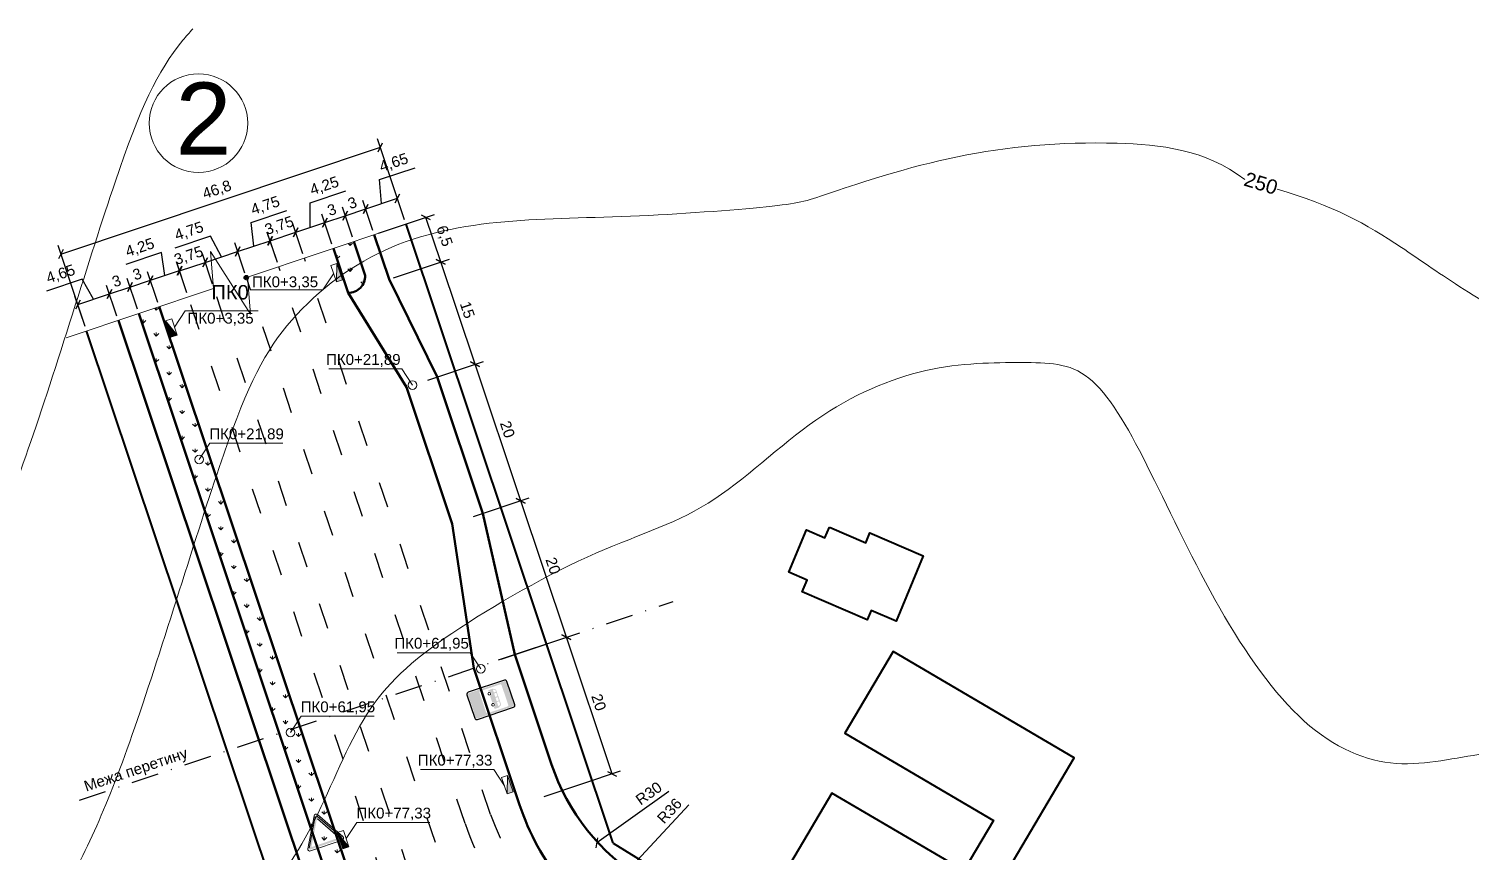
# Model space of a CAD drawing. Header units: millimetres. Extents: x -2123 to 34701, y -1286 to 835.
# Drawn here: x -73.4 to 127, y 415 to 529.4 of the extents above; entities that cross this region are included whole.
import ezdxf

# ---------------------------------------------------------------- set-up
doc = ezdxf.new("R2010")
doc.units = ezdxf.units.MM
doc.linetypes.add('ACAD_ISO03W100', pattern=[30, 12, -18])
doc.linetypes.add('DASHDOT', pattern=[25.4, 12.7, -6.35, 0, -6.35])
doc.layers.get('0').update_dxf_attribs({"lineweight": 15})
for name, color, linetype, lineweight in [('1 Відмітки', 7, 'Continuous', 25), ('2 Позначення', 80, 'Continuous', 20), ('вертикалка', 6, 'Continuous', 15), ('Горизонталі', 7, 'Continuous', 18), ('Дор. Розм.', 7, 'Continuous', 50), ('Забудова', 40, 'Continuous', 40), ('поздовжній профіль', 250, 'Continuous', 15), ('Текст', 7, 'Continuous', 15), ('Червоні лінії', 10, 'Continuous', 40)]:
    doc.layers.add(name, color=color, linetype=linetype, lineweight=lineweight)
for name, color, linetype in [('Дорожні знаки', 7, 'Continuous'), ('Осі', 164, 'Continuous'), ('Розмітка', 7, 'ACAD_ISO03W100')]:
    doc.layers.add(name, color=color, linetype=linetype)
doc.layers.add('Озелення', color=7, linetype='Continuous', lineweight=15, true_color=0x2bad00)
doc.styles.get("Standard").update_dxf_attribs({"font": 'arial.ttf'})
doc.dimstyles.new('ISO-25', dxfattribs={"dimtxt": 1.5, "dimasz": 1, "dimexe": 1.25, "dimexo": 0.625, "dimtad": 3, "dimtxsty": 'Standard', "dimblk": 'OBLIQUE', "dimcen": 2.5, "dimadec": 0, "dimazin": 0, "dimtfac": 1, "dimtmove": 1, "dimatfit": 3, "dimfxl": 1, "dimarcsym": 0})

# ---------------------------------------------------------------- blocks, each defined once
blk = doc.blocks.new('_Oblique')
at = {"color": 0, "linetype": 'ByBlock', "lineweight": -2}
blk.add_line((-0.5, -0.5), (0.5, 0.5), dxfattribs=at)
blk = doc.blocks.new('*D225')
at = {"layer": 'Defpoints', "color": 0, "transparency": 16777216}
for p in [(29.96, 433.7), (5.51, 416.31)]:
    blk.add_point(p, dxfattribs=at)
at = {"layer": 'Текст', "color": 0, "lineweight": -2, "transparency": 16777216}
blk.add_line((15.53, 423.44), (5.51, 416.31), dxfattribs=at)
at = {"layer": 'Текст', "color": 0, "lineweight": -2, "transparency": 16777216, "rotation": 215.4190245867513}
blk.add_blockref('_Oblique', (5.51, 416.31), dxfattribs=at)
at = {"layer": 'Текст', "color": 0, "transparency": 16777216, "insert": (12.75, 423.17), "char_height": 1.5, "attachment_point": 5, "rotation": 35.419}
blk.add_mtext('R30', dxfattribs=at)
blk = doc.blocks.new('*D226')
at = {"layer": 'Defpoints', "color": 0, "lineweight": 20, "transparency": 16777216}
for p in [(28.93, 433.02), (4.44, 406.64)]:
    blk.add_point(p, dxfattribs=at)
at = {"layer": 'Текст', "color": 0, "lineweight": -2, "transparency": 16777216}
blk.add_line((18.29, 421.56), (4.44, 406.64), dxfattribs=at)
at = {"layer": 'Текст', "color": 0, "lineweight": -2, "transparency": 16777216, "rotation": 227.1345425023328}
blk.add_blockref('_Oblique', (4.44, 406.64), dxfattribs=at)
at = {"layer": 'Текст', "color": 0, "transparency": 16777216, "insert": (15.63, 420.74), "char_height": 1.5, "attachment_point": 5, "rotation": 47.1345}
blk.add_mtext('R36', dxfattribs=at)
blk = doc.blocks.new('*D248')
at = {"layer": 'Defpoints', "color": 0, "transparency": 16777216}
for p in [(-5.04, 463.84), (-12.21, 461.44), (-5.87, 442.47)]:
    blk.add_point(p, dxfattribs=at)
at = {"layer": 'Текст', "color": 0, "lineweight": -2, "transparency": 16777216}
for p, q in [((-11.62, 461.64), (-3.86, 464.24)), ((1.3, 444.87), (-5.04, 463.84)), ((-5.27, 442.67), (2.49, 445.27))]:
    blk.add_line(p, q, dxfattribs=at)
for p, rotation in [((-5.04, 463.84), 108.4968565080076), ((1.3, 444.87), 288.4968565080076)]:
    blk.add_blockref('_Oblique', p, dxfattribs=dict(at, rotation=rotation))
at = {"layer": 'Текст', "color": 0, "transparency": 16777216, "insert": (-0.55, 454.8), "char_height": 1.5, "attachment_point": 5, "rotation": 288.4969}
blk.add_mtext('20', dxfattribs=at)
blk = doc.blocks.new('*D249')
at = {"layer": 'Defpoints', "color": 0, "transparency": 16777216}
for p in [(-11.39, 482.81), (-18.56, 480.41), (-12.21, 461.44)]:
    blk.add_point(p, dxfattribs=at)
at = {"layer": 'Текст', "color": 0, "lineweight": -2, "transparency": 16777216}
for p, q in [((-17.96, 480.61), (-10.2, 483.2)), ((-5.04, 463.84), (-11.39, 482.81)), ((-11.62, 461.64), (-3.86, 464.24))]:
    blk.add_line(p, q, dxfattribs=at)
for p, rotation in [((-11.39, 482.81), 108.4968565080077), ((-5.04, 463.84), 288.4968565080077)]:
    blk.add_blockref('_Oblique', p, dxfattribs=dict(at, rotation=rotation))
at = {"layer": 'Текст', "color": 0, "transparency": 16777216, "insert": (-6.89, 473.76), "char_height": 1.5, "attachment_point": 5, "rotation": 288.4969}
blk.add_mtext('20', dxfattribs=at)
blk = doc.blocks.new('*D250')
at = {"layer": 'Defpoints', "color": 0, "transparency": 16777216}
for p in [(-16.15, 497.03), (-23.31, 494.63), (-18.56, 480.41)]:
    blk.add_point(p, dxfattribs=at)
at = {"layer": 'Текст', "color": 0, "lineweight": -2, "transparency": 16777216}
for p, q in [((-22.72, 494.83), (-14.96, 497.43)), ((-11.39, 482.81), (-16.15, 497.03)), ((-17.96, 480.61), (-10.2, 483.2))]:
    blk.add_line(p, q, dxfattribs=at)
for p, rotation in [((-16.15, 497.03), 108.4968565080077), ((-11.39, 482.81), 288.4968565080077)]:
    blk.add_blockref('_Oblique', p, dxfattribs=dict(at, rotation=rotation))
at = {"layer": 'Текст', "color": 0, "transparency": 16777216, "insert": (-12.45, 490.36), "char_height": 1.5, "attachment_point": 5, "rotation": 288.4969}
blk.add_mtext('15', dxfattribs=at)
blk = doc.blocks.new('*D251')
at = {"layer": 'Defpoints', "color": 0, "transparency": 16777216}
for p in [(1.3, 444.87), (-8.71, 441.52), (-2.37, 422.55)]:
    blk.add_point(p, dxfattribs=at)
at = {"layer": 'Текст', "color": 0, "lineweight": -2, "transparency": 16777216}
for p, q in [((-8.12, 441.72), (2.49, 445.27)), ((7.65, 425.9), (1.3, 444.87)), ((-1.77, 422.75), (8.83, 426.3))]:
    blk.add_line(p, q, dxfattribs=at)
for p, rotation in [((1.3, 444.87), 108.4968565080077), ((7.65, 425.9), 288.4968565080077)]:
    blk.add_blockref('_Oblique', p, dxfattribs=dict(at, rotation=rotation))
at = {"layer": 'Текст', "color": 0, "transparency": 16777216, "insert": (5.8, 435.83), "char_height": 1.5, "attachment_point": 5, "rotation": 288.4969}
blk.add_mtext('20', dxfattribs=at)
blk = doc.blocks.new('5-12')
h = blk.add_hatch(color=5)
h.paths.add_polyline_path([(0.5, 4.89, 0.414214), (0.25, 4.64), (0.25, -4.64, 0.414214), (0.5, -4.89), (6.5, -4.89, 0.414214), (6.75, -4.64), (6.75, 4.64, 0.414214), (6.5, 4.89)])
h.paths.add_polyline_path([(6.04, 3.61, -0.414214), (6.34, 3.31), (6.34, -1.78, -0.414214), (6.04, -2.08), (0.96, -2.08, -0.414214), (0.66, -1.78), (0.66, 3.31, -0.414214), (0.96, 3.61)], flags=16)
h = blk.add_hatch(color=7)
edge = h.paths.add_edge_path()
edge.add_arc((5.71, 1.18), 0.2, 0, 31.0891)
edge.add_line((5.88, 1.28), (5.51, 1.9))
edge.add_arc((5.34, 1.79), 0.2, 31.0891, 90)
edge.add_line((5.34, 1.99), (1.7, 1.99))
edge.add_arc((1.7, 1.69), 0.3, 90, 146.6948)
edge.add_line((1.45, 1.86), (1.14, 1.39))
edge.add_arc((1.39, 1.23), 0.3, 146.6948, 180)
edge.add_line((1.09, 1.23), (1.09, 0.31))
edge.add_arc((1.29, 0.31), 0.2, 180, 270)
edge.add_line((1.29, 0.11), (1.43, 0.11))
edge.add_arc((1.97, 0.11), 0.536, 0, 180, ccw=False)
edge.add_line((2.5, 0.11), (4.28, 0.11))
edge.add_arc((4.81, 0.11), 0.536, 0, 180, ccw=False)
edge.add_line((5.35, 0.11), (5.71, 0.11))
edge.add_arc((5.71, 0.31), 0.2, 270, 360)
edge.add_line((5.91, 0.31), (5.91, 1.18))
edge = h.paths.add_edge_path(flags=16)
edge.add_arc((5.26, 1.7), 0.1, 0, 90)
edge.add_line((5.26, 1.8), (4.57, 1.8))
edge.add_arc((4.57, 1.7), 0.1, 90, 180)
edge.add_line((4.47, 1.7), (4.47, 1.33))
edge.add_arc((4.57, 1.33), 0.1, 180, 270)
edge.add_line((4.57, 1.23), (5.44, 1.23))
edge.add_arc((5.44, 1.33), 0.1, 270, 360)
edge.add_line((5.54, 1.33), (5.36, 1.7))
edge = h.paths.add_edge_path(flags=16)
edge.add_arc((4.2, 1.33), 0.1, 270, 360)
edge.add_line((4.3, 1.33), (4.3, 1.7))
edge.add_arc((4.2, 1.7), 0.1, 0, 90)
edge.add_line((4.2, 1.8), (3.51, 1.8))
edge.add_arc((3.51, 1.7), 0.1, 90, 180)
edge.add_line((3.41, 1.7), (3.41, 1.33))
edge.add_arc((3.51, 1.33), 0.1, 180, 270)
edge.add_line((3.51, 1.23), (4.2, 1.23))
edge = h.paths.add_edge_path(flags=16)
edge.add_arc((3.09, 1.7), 0.1, 0, 90)
edge.add_line((3.09, 1.8), (2.4, 1.8))
edge.add_arc((2.4, 1.7), 0.1, 90, 180)
edge.add_line((2.3, 1.7), (2.3, 1.33))
edge.add_arc((2.4, 1.33), 0.1, 180, 270)
edge.add_line((2.4, 1.23), (3.09, 1.23))
edge.add_arc((3.09, 1.33), 0.1, 270, 360)
edge.add_line((3.19, 1.33), (3.19, 1.7))
edge = h.paths.add_edge_path(flags=16)
edge.add_arc((1.96, 1.33), 0.1, 270, 360)
edge.add_line((2.06, 1.33), (2.06, 1.7))
edge.add_arc((1.96, 1.7), 0.1, 0, 90)
edge.add_line((1.96, 1.8), (1.66, 1.8))
edge.add_arc((1.66, 1.7), 0.1, 90, 146.6948)
edge.add_line((1.58, 1.76), (1.33, 1.38))
edge.add_arc((1.42, 1.33), 0.1, 146.6948, 270)
edge.add_line((1.42, 1.23), (1.96, 1.23))
h = blk.add_hatch(color=7)
h.paths.add_polyline_path([(2.4, 0.11, 1), (1.54, 0.11, 1)])
h.paths.add_polyline_path([(1.74, 0.11, -1), (2.2, 0.11, -1)], flags=16)
h = blk.add_hatch(color=7)
h.paths.add_polyline_path([(5.24, 0.11, 1), (4.38, 0.11, 1)])
h.paths.add_polyline_path([(4.59, 0.11, -1), (5.04, 0.11, -1)], flags=16)
at = {"color": 5}
for p, q in [((0, 4.64), (0, -4.64)), ((6.5, 5.14), (0.5, 5.14)), ((7, -4.64), (7, 4.64)), ((0.5, -5.14), (6.5, -5.14))]:
    blk.add_line(p, q, dxfattribs=at)
for centre, start, end in [((0.5, 4.64), 90, 180), ((6.5, 4.64), 0, 90), ((0.5, -4.64), 180, 270), ((6.5, -4.64), 270, 0)]:
    blk.add_arc(centre, 0.5, start, end, dxfattribs=at)
blk = doc.blocks.new('*D274')
at = {"layer": 'Defpoints', "color": 0, "transparency": 16777216}
for p in [(-24.54, 512.96), (-20.97, 502.28), (-65.35, 487.43)]:
    blk.add_point(p, dxfattribs=at)
at = {"layer": 'Текст', "color": 0, "lineweight": -2, "transparency": 16777216}
for p, q in [((-68.92, 498.11), (-24.54, 512.96)), ((-21.17, 502.87), (-24.94, 514.14)), ((-65.55, 488.03), (-69.32, 499.3))]:
    blk.add_line(p, q, dxfattribs=at)
for p, rotation in [((-24.54, 512.96), 18.49685650800774), ((-68.92, 498.11), 198.4968565080077)]:
    blk.add_blockref('_Oblique', p, dxfattribs=dict(at, rotation=rotation))
at = {"layer": 'Текст', "color": 0, "transparency": 16777216, "insert": (-47.22, 506.98), "char_height": 1.5, "attachment_point": 5, "rotation": 18.4969}
blk.add_mtext('46,8', dxfattribs=at)
blk = doc.blocks.new('*D290')
at = {"layer": 'Defpoints', "color": 0, "transparency": 16777216}
for p in [(-62.17, 492.58), (-60.94, 488.91), (-65.35, 487.43)]:
    blk.add_point(p, dxfattribs=at)
at = {"layer": 'Текст', "color": 0, "lineweight": -2, "transparency": 16777216}
for p, q in [((-65.97, 494.64), (-70.92, 492.98)), ((-64.38, 491.84), (-65.97, 494.64)), ((-61.14, 489.5), (-62.57, 493.76)), ((-65.55, 488.03), (-66.98, 492.29)), ((-66.58, 491.1), (-62.17, 492.58))]:
    blk.add_line(p, q, dxfattribs=at)
for p, rotation in [((-62.17, 492.58), 18.49685650800606), ((-66.58, 491.1), 198.4968565080061)]:
    blk.add_blockref('_Oblique', p, dxfattribs=dict(at, rotation=rotation))
at = {"layer": 'Текст', "color": 0, "transparency": 16777216, "insert": (-68.93, 495.26), "char_height": 1.5, "attachment_point": 5, "rotation": 18.4969}
blk.add_mtext('4,65', dxfattribs=at)
blk = doc.blocks.new('*D291')
at = {"layer": 'Defpoints', "color": 0, "transparency": 16777216}
for p in [(-59.33, 493.53), (-60.94, 488.91), (-58.1, 489.86)]:
    blk.add_point(p, dxfattribs=at)
at = {"layer": 'Текст', "color": 0, "lineweight": -2, "transparency": 16777216}
for p, q in [((-61.14, 489.5), (-62.57, 493.76)), ((-62.17, 492.58), (-59.33, 493.53)), ((-58.3, 490.45), (-59.72, 494.72))]:
    blk.add_line(p, q, dxfattribs=at)
for p, rotation in [((-62.17, 492.58), 198.4968565080077), ((-59.33, 493.53), 18.49685650800767)]:
    blk.add_blockref('_Oblique', p, dxfattribs=dict(at, rotation=rotation))
at = {"layer": 'Текст', "color": 0, "transparency": 16777216, "insert": (-61.19, 494.37), "char_height": 1.5, "attachment_point": 5, "rotation": 18.4969}
blk.add_mtext('3', dxfattribs=at)
blk = doc.blocks.new('*D292')
at = {"layer": 'Defpoints', "color": 0, "transparency": 16777216}
for p in [(-56.48, 494.48), (-58.1, 489.86), (-55.25, 490.81)]:
    blk.add_point(p, dxfattribs=at)
at = {"layer": 'Текст', "color": 0, "lineweight": -2, "transparency": 16777216}
for p, q in [((-55.45, 491.4), (-56.88, 495.67)), ((-58.3, 490.45), (-59.72, 494.72)), ((-59.33, 493.53), (-56.48, 494.48))]:
    blk.add_line(p, q, dxfattribs=at)
for p, rotation in [((-56.48, 494.48), 18.49685650800763), ((-59.33, 493.53), 198.4968565080077)]:
    blk.add_blockref('_Oblique', p, dxfattribs=dict(at, rotation=rotation))
at = {"layer": 'Текст', "color": 0, "transparency": 16777216, "insert": (-58.34, 495.33), "char_height": 1.5, "attachment_point": 5, "rotation": 18.4969}
blk.add_mtext('3', dxfattribs=at)
blk = doc.blocks.new('*D293')
at = {"layer": 'Defpoints', "color": 0, "transparency": 16777216}
for p in [(-52.45, 495.83), (-51.22, 492.16), (-55.25, 490.81)]:
    blk.add_point(p, dxfattribs=at)
at = {"layer": 'Текст', "color": 0, "lineweight": -2, "transparency": 16777216}
for p, q in [((-54.97, 498.32), (-59.91, 496.66)), ((-54.47, 495.16), (-54.97, 498.32)), ((-51.42, 492.75), (-52.85, 497.02)), ((-55.45, 491.4), (-56.88, 495.67)), ((-56.48, 494.48), (-52.45, 495.83))]:
    blk.add_line(p, q, dxfattribs=at)
for p, rotation in [((-56.48, 494.48), 198.4968565080074), ((-52.45, 495.83), 18.49685650800735)]:
    blk.add_blockref('_Oblique', p, dxfattribs=dict(at, rotation=rotation))
at = {"layer": 'Текст', "color": 0, "transparency": 16777216, "insert": (-57.92, 498.94), "char_height": 1.5, "attachment_point": 5, "rotation": 18.4969}
blk.add_mtext('4,25', dxfattribs=at)
blk = doc.blocks.new('*D294')
at = {"layer": 'Defpoints', "color": 0, "transparency": 16777216}
for p in [(-48.87, 496.96), (-47.67, 493.35), (-51.22, 492.16)]:
    blk.add_point(p, dxfattribs=at)
at = {"layer": 'Текст', "color": 0, "lineweight": -2, "transparency": 16777216}
for p, q in [((-51.42, 492.75), (-52.83, 496.96)), ((-52.43, 495.77), (-48.87, 496.96)), ((-47.86, 493.94), (-49.27, 498.15))]:
    blk.add_line(p, q, dxfattribs=at)
for p, rotation in [((-48.87, 496.96), 18.49685650800815), ((-52.43, 495.77), 198.4968565080082)]:
    blk.add_blockref('_Oblique', p, dxfattribs=dict(at, rotation=rotation))
at = {"layer": 'Текст', "color": 0, "transparency": 16777216, "insert": (-51.14, 497.82), "char_height": 1.5, "attachment_point": 5, "rotation": 18.4969}
blk.add_mtext('3,75', dxfattribs=at)
blk = doc.blocks.new('*D295')
at = {"layer": 'Defpoints', "color": 0, "transparency": 16777216}
for p in [(-44.37, 498.47), (-47.67, 493.35), (-43.16, 494.86)]:
    blk.add_point(p, dxfattribs=at)
at = {"layer": 'Текст', "color": 0, "lineweight": -2, "transparency": 16777216}
for p, q in [((-48.14, 500.6), (-53.09, 498.95)), ((-46.62, 497.72), (-48.14, 500.6)), ((-43.36, 495.45), (-44.77, 499.66)), ((-47.86, 493.94), (-49.27, 498.15)), ((-48.87, 496.96), (-44.37, 498.47))]:
    blk.add_line(p, q, dxfattribs=at)
for p, rotation in [((-44.37, 498.47), 18.49685650800801), ((-48.87, 496.96), 198.496856508008)]:
    blk.add_blockref('_Oblique', p, dxfattribs=dict(at, rotation=rotation))
at = {"layer": 'Текст', "color": 0, "transparency": 16777216, "insert": (-51.09, 501.22), "char_height": 1.5, "attachment_point": 5, "rotation": 18.4969}
blk.add_mtext('4,75', dxfattribs=at)
blk = doc.blocks.new('*D296')
at = {"layer": 'Defpoints', "color": 0, "transparency": 16777216}
for p in [(-39.87, 499.98), (-38.66, 496.36), (-43.16, 494.86)]:
    blk.add_point(p, dxfattribs=at)
at = {"layer": 'Текст', "color": 0, "lineweight": -2, "transparency": 16777216}
for p, q in [((-42.49, 502.49), (-37.54, 504.15)), ((-42.12, 499.22), (-42.49, 502.49)), ((-38.85, 496.96), (-40.26, 501.16)), ((-43.36, 495.45), (-44.77, 499.66)), ((-44.37, 498.47), (-39.87, 499.98))]:
    blk.add_line(p, q, dxfattribs=at)
for p, rotation in [((-44.37, 498.47), 198.496856508008), ((-39.87, 499.98), 18.49685650800796)]:
    blk.add_blockref('_Oblique', p, dxfattribs=dict(at, rotation=rotation))
at = {"layer": 'Текст', "color": 0, "transparency": 16777216, "insert": (-40.5, 504.77), "char_height": 1.5, "attachment_point": 5, "rotation": 18.4969}
blk.add_mtext('4,75', dxfattribs=at)
blk = doc.blocks.new('*D297')
at = {"layer": 'Defpoints', "color": 0, "transparency": 16777216}
for p in [(-36.3, 501.14), (-35.1, 497.55), (-38.66, 496.36)]:
    blk.add_point(p, dxfattribs=at)
at = {"layer": 'Текст', "color": 0, "lineweight": -2, "transparency": 16777216}
for p, q in [((-38.85, 496.96), (-40.25, 501.13)), ((-39.86, 499.95), (-36.3, 501.14)), ((-35.3, 498.15), (-36.7, 502.32))]:
    blk.add_line(p, q, dxfattribs=at)
for p, rotation in [((-36.3, 501.14), 18.49685650800823), ((-39.86, 499.95), 198.4968565080082)]:
    blk.add_blockref('_Oblique', p, dxfattribs=dict(at, rotation=rotation))
at = {"layer": 'Текст', "color": 0, "transparency": 16777216, "insert": (-38.56, 501.99), "char_height": 1.5, "attachment_point": 5, "rotation": 18.4969}
blk.add_mtext('3,75', dxfattribs=at)
blk = doc.blocks.new('*D298')
at = {"layer": 'Defpoints', "color": 0, "transparency": 16777216}
for p in [(-32.27, 502.49), (-35.1, 497.55), (-31.07, 498.9)]:
    blk.add_point(p, dxfattribs=at)
at = {"layer": 'Текст', "color": 0, "lineweight": -2, "transparency": 16777216}
for p, q in [((-34.28, 505.24), (-29.33, 506.89)), ((-34.28, 501.81), (-34.28, 505.24)), ((-31.27, 499.49), (-32.67, 503.67)), ((-35.3, 498.15), (-36.7, 502.32)), ((-36.3, 501.14), (-32.27, 502.49))]:
    blk.add_line(p, q, dxfattribs=at)
for p, rotation in [((-32.27, 502.49), 18.49685650800823), ((-36.3, 501.14), 198.4968565080082)]:
    blk.add_blockref('_Oblique', p, dxfattribs=dict(at, rotation=rotation))
at = {"layer": 'Текст', "color": 0, "transparency": 16777216, "insert": (-32.29, 507.51), "char_height": 1.5, "attachment_point": 5, "rotation": 18.4969}
blk.add_mtext('4,25', dxfattribs=at)
blk = doc.blocks.new('*D299')
at = {"layer": 'Defpoints', "color": 0, "transparency": 16777216}
for p in [(-29.42, 503.44), (-28.22, 499.85), (-31.07, 498.9)]:
    blk.add_point(p, dxfattribs=at)
at = {"layer": 'Текст', "color": 0, "lineweight": -2, "transparency": 16777216}
for p, q in [((-31.27, 499.49), (-32.67, 503.67)), ((-32.27, 502.49), (-29.42, 503.44)), ((-28.42, 500.45), (-29.82, 504.62))]:
    blk.add_line(p, q, dxfattribs=at)
for p, rotation in [((-32.27, 502.49), 198.4968565080086), ((-29.42, 503.44), 18.49685650800858)]:
    blk.add_blockref('_Oblique', p, dxfattribs=dict(at, rotation=rotation))
at = {"layer": 'Текст', "color": 0, "transparency": 16777216, "insert": (-31.29, 504.28), "char_height": 1.5, "attachment_point": 5, "rotation": 18.4969}
blk.add_mtext('3', dxfattribs=at)
blk = doc.blocks.new('*D300')
at = {"layer": 'Defpoints', "color": 0, "transparency": 16777216}
for p in [(-26.58, 504.39), (-28.22, 499.85), (-25.38, 500.81)]:
    blk.add_point(p, dxfattribs=at)
at = {"layer": 'Текст', "color": 0, "lineweight": -2, "transparency": 16777216}
for p, q in [((-25.58, 501.4), (-26.98, 505.58)), ((-28.42, 500.45), (-29.82, 504.62)), ((-29.42, 503.44), (-26.58, 504.39))]:
    blk.add_line(p, q, dxfattribs=at)
for p, rotation in [((-26.58, 504.39), 18.49685650800653), ((-29.42, 503.44), 198.4968565080065)]:
    blk.add_blockref('_Oblique', p, dxfattribs=dict(at, rotation=rotation))
at = {"layer": 'Текст', "color": 0, "transparency": 16777216, "insert": (-28.44, 505.23), "char_height": 1.5, "attachment_point": 5, "rotation": 18.4969}
blk.add_mtext('3', dxfattribs=at)
blk = doc.blocks.new('*D301')
at = {"layer": 'Defpoints', "color": 0, "transparency": 16777216}
for p in [(-22.17, 505.87), (-20.97, 502.28), (-25.38, 500.81)]:
    blk.add_point(p, dxfattribs=at)
at = {"layer": 'Текст', "color": 0, "lineweight": -2, "transparency": 16777216}
for p, q in [((-24.64, 508.46), (-19.69, 510.12)), ((-24.37, 505.13), (-24.64, 508.46)), ((-21.17, 502.87), (-22.57, 507.05)), ((-25.58, 501.4), (-26.98, 505.58)), ((-26.58, 504.39), (-22.17, 505.87))]:
    blk.add_line(p, q, dxfattribs=at)
for p, rotation in [((-26.58, 504.39), 198.4968565080073), ((-22.17, 505.87), 18.49685650800724)]:
    blk.add_blockref('_Oblique', p, dxfattribs=dict(at, rotation=rotation))
at = {"layer": 'Текст', "color": 0, "transparency": 16777216, "insert": (-22.65, 510.74), "char_height": 1.5, "attachment_point": 5, "rotation": 18.4969}
blk.add_mtext('4,65', dxfattribs=at)
blk = doc.blocks.new('6')
at = {"layer": '1 Відмітки', "transparency": 33554559}
h = blk.add_hatch(color=256, dxfattribs=at)
h.dxf.hatch_style = 1
edge = h.paths.add_edge_path()
edge.add_arc((-467.51, 342.13), 0.2, 0, 360)
at = {"layer": '1 Відмітки'}
blk.add_circle((-467.51, 342.13), 0.2, dxfattribs=at)
blk = doc.blocks.new('столб')
at = {"layer": 'поздовжній профіль', "color": 160}
for points in [[(-500, 0, 0, 0, 0), (-1000, 0, 350, 0, 0), (-1700, 0, 0, 0, 0)], [(500, 0, 0, 0, 0), (1000, 0, 350, 0, 0), (1700, 0, 0, 0, 0)]]:
    blk.add_lwpolyline(points, format="xyseb", dxfattribs=at)
blk.add_circle((0, 0), 500, dxfattribs=at)
blk = doc.blocks.new('*D489')
at = {"layer": 'Defpoints', "color": 0, "transparency": 16777216}
for p in [(-18.21, 503.2), (-25.38, 500.81), (-23.31, 494.63)]:
    blk.add_point(p, dxfattribs=at)
at = {"layer": 'Текст', "color": 0, "lineweight": -2, "transparency": 16777216}
for p, q in [((-24.79, 501), (-17.02, 503.6)), ((-16.15, 497.03), (-18.21, 503.2)), ((-22.72, 494.83), (-14.96, 497.43))]:
    blk.add_line(p, q, dxfattribs=at)
for p, rotation in [((-18.21, 503.2), 108.4968565080076), ((-16.15, 497.03), 288.4968565080076)]:
    blk.add_blockref('_Oblique', p, dxfattribs=dict(at, rotation=rotation))
at = {"layer": 'Текст', "color": 0, "transparency": 16777216, "insert": (-15.73, 500.6), "char_height": 1.5, "attachment_point": 5, "rotation": 288.4969}
blk.add_mtext('6,5', dxfattribs=at)
blk = doc.blocks.new('2-4')
h = blk.add_hatch(color=1)
edge = h.paths.add_edge_path(flags=16)
edge.add_line((-3.24, 6.63), (-0.09, 1.18))
edge.add_arc((0, 1.23), 0.1, 210, 330)
edge.add_line((0.09, 1.18), (3.24, 6.63))
edge.add_arc((3.15, 6.68), 0.1, 330, 450)
edge.add_line((3.15, 6.78), (-3.15, 6.78))
edge.add_arc((-3.15, 6.68), 0.1, 450, 570)
edge = h.paths.add_edge_path()
edge.add_arc((0, 0.64), 0.25, 210, 330)
edge.add_line((0.22, 0.51), (3.88, 6.85))
edge.add_arc((3.66, 6.98), 0.25, 330, 450)
edge.add_line((3.66, 7.23), (-3.66, 7.23))
edge.add_arc((-3.66, 6.98), 0.25, 450, 570)
edge.add_line((-3.88, 6.85), (-0.22, 0.51))
at = {"color": 1}
for p, q in [((-4.21, 6.84), (-0.4, 0.23)), ((-3.88, 6.85), (-0.22, 0.51)), ((3.81, 7.53), (-3.81, 7.53)), ((-3.24, 6.63), (-0.09, 1.18)), ((0.22, 0.51), (3.88, 6.85)), ((0.4, 0.23), (4.21, 6.84))]:
    blk.add_line(p, q, dxfattribs=at)
for centre, start, end in [((-3.81, 7.07), 90, 210), ((3.81, 7.07), 330, 90), ((0, 0.46), 210, 330)]:
    blk.add_arc(centre, 0.461, start, end, dxfattribs=at)

msp = doc.modelspace()

# ---------------------------------------------------------------- hatches: boundary and pattern name
at = {"layer": 'вертикалка'}
h = msp.add_hatch(color=0, dxfattribs=at)
h.dxf.hatch_style = 1
h.paths.add_polyline_path([(-30.579, 496.808), (-29.798, 494.539), (-30.649, 494.246)])
h = msp.add_hatch(color=0, dxfattribs=at)
h.dxf.hatch_style = 1
h.paths.add_polyline_path([(-54.385, 488.844), (-53.643, 486.562), (-52.787, 486.84)])
h = msp.add_hatch(color=0, dxfattribs=at)
h.dxf.hatch_style = 1
h.paths.add_polyline_path([(-6.857, 425.659), (-6.076, 423.389), (-6.927, 423.096)])
h = msp.add_hatch(color=0, dxfattribs=at)
h.dxf.hatch_style = 1
h.paths.add_polyline_path([(-30.52, 417.743), (-29.778, 415.46), (-28.922, 415.738)])
at = {"layer": 'Озелення'}
h = msp.add_hatch(dxfattribs=at)
h.set_pattern_fill('GRASS', color=0, scale=0.1)
edge = h.paths.add_edge_path()
edge.add_line((-28.225, 499.854), (-31.07, 498.902))
edge.add_line((-31.07, 498.902), (-29.005, 492.728))
edge.add_arc((-28.996, 495.072), 2.344, 269.79409, 362.12162)
edge.add_line((-26.654, 495.159), (-28.225, 499.854))
h = msp.add_hatch(dxfattribs=at)
h.set_pattern_fill('GRASS', color=0, scale=0.1)
edge = h.paths.add_edge_path()
edge.add_line((-55.252, 490.812), (-58.098, 489.86))
edge.add_line((-58.098, 489.86), (-31.369, 409.963))
edge.add_arc((-29.473, 411.388), 2.372, 216.93181, 306.93181)
edge.add_line((-28.048, 409.492), (-55.252, 490.812))

# ---------------------------------------------------------------- linework, layer by layer
at = {"layer": '2 Позначення', "color": 0}
for points in [[(-31.04, 495.381), (-32.519, 493.136), (-42.67, 493.137)], [(-53.158, 487.981), (-51.678, 490.226), (-41.527, 490.225)], [(-20.072, 479.92), (-21.552, 482.164), (-31.703, 482.164)], [(-49.735, 469.579), (-48.255, 471.824), (-38.104, 471.823)], [(-10.587, 440.481), (-12.066, 442.725), (-22.217, 442.725)], [(-37.045, 431.645), (-35.565, 433.89), (-25.414, 433.889)], [(-7.317, 424.231), (-8.797, 426.476), (-18.948, 426.475)], [(-29.293, 416.88), (-27.813, 419.124), (-17.662, 419.123)]]:
    msp.add_lwpolyline(points, dxfattribs=at)
at = {"layer": 'вертикалка', "color": 0}
for p, q in [((-30.579, 496.808), (-30.649, 494.246)), ((-54.385, 488.844), (-52.787, 486.84)), ((-6.857, 425.659), (-6.927, 423.096)), ((-30.52, 417.743), (-28.922, 415.738))]:
    msp.add_line(p, q, dxfattribs=at)
for points in [[(-29.798, 494.539), (-30.649, 494.246), (-31.43, 496.515), (-30.579, 496.808)], [(-53.643, 486.562), (-52.787, 486.84), (-53.529, 489.123), (-54.385, 488.844)], [(-6.076, 423.389), (-6.927, 423.096), (-7.708, 425.366), (-6.857, 425.659)], [(-29.778, 415.46), (-28.922, 415.738), (-29.664, 418.021), (-30.52, 417.743)]]:
    msp.add_lwpolyline(points, close=True, dxfattribs=at)
at = {"layer": 'Горизонталі', "color": 0}
for points, knots in [([(-50.59, 529.418), (-51.071, 528.896), (-55.252, 524.086), (-60.194, 513.565), (-74.375, 466.072), (-82.989, 448.36), (-98.234, 421.955), (-105.212, 403.722), (-109.263, 381.889), (-119.167, 367.933), (-140.263, 359.435), (-154.621, 355.588), (-170.651, 346.323), (-173.866, 344.819, 249), (-178.204, 334.38, 249), (-169.824, 321.496, 249), (-171.046, 309.727, 249), (-181.05, 296.285, 249), (-215.776, 276.236, 249), (-216.386, 275.884, 249), (-217.005, 275.527, 249), (-217.634, 275.167, 249), (-218.029, 274.94, 249), (-218.427, 274.712, 249), (-218.83, 274.482, 249)], [10.8754106, 10.8754106, 10.8754106, 10.8754106, 11, 12, 13, 14, 15, 16, 17, 18, 19, 20, 20, 20, 21, 22, 23, 24, 24, 24, 24.017573, 24.017573, 24.017573, 24.0286124, 24.0286124, 24.0286124, 24.0286124]), ([(95.551, 508.478), (89.987, 512.71), (75.298, 514.216), (55.304, 512.427), (35.449, 505.796), (33.26, 504.939), (10.751, 503.138), (-7.481, 503.138), (-24.363, 499.987), (-38.768, 488.733), (-45.746, 473.877), (-59.927, 426.383), (-68.541, 408.671), (-83.786, 382.266), (-90.764, 364.034), (-94.815, 342.2), (-104.719, 328.245), (-125.815, 319.746), (-140.173, 315.899), (-156.203, 306.635), (-159.418, 305.131, 249), (-163.756, 294.691, 249), (-155.376, 281.808, 249), (-156.598, 270.039, 249), (-166.602, 256.596, 249), (-201.328, 236.547, 249)], [3.2565899, 3.2565899, 3.2565899, 3.2565899, 4, 5, 6, 7, 8, 9, 10, 11, 12, 13, 14, 15, 16, 17, 18, 19, 20, 20, 20, 21, 22, 23, 24, 24, 24, 24]), ([(100.048, 507.116), (107.748, 504.93), (117.181, 499.631), (132.271, 488.044), (164.414, 474.268), (191.384, 463.424)], [17.0071675, 17.0071675, 17.0071675, 17.0071675, 18, 19, 20, 20, 20, 20]), ([(-155.213, 226.947), (-137.228, 237.331), (-120.488, 246.996), (-110.484, 260.439), (-109.262, 272.207), (-112.107, 282.824), (-112.107, 295.879), (-102.203, 308.934), (-84.196, 323.565), (-75.794, 338.118), (-70.668, 357.245), (-61.237, 378.711), (-49.314, 399.363), (-41.854, 406.822), (-33.776, 417.651), (-27.474, 434.533), (-18.02, 443.987), (5.501, 457.567), (21.148, 461.759), (35.763, 476.374), (51.607, 483.039), (65.3, 483.039), (74.116, 483.039), (81.63, 470.024), (90.998, 449.651), (102.815, 432.019), (115.945, 425.829), (128.211, 429.116), (139.392, 429.116), (143.626, 418.53), (143.626, 402.399), (139.499, 382.891), (134.997, 357.193), (131.621, 333.934), (122.898, 313.97), (116.083, 301.893), (113.274, 295.351)], [0, 0, 0, 0, 1, 2, 3, 4, 5, 6, 7, 8, 9, 10, 11, 12, 13, 14, 15, 16, 17, 18, 19, 20, 21, 22, 23, 24, 25, 26, 27, 28, 29, 30, 31, 32, 33, 33.826839, 33.826839, 33.826839, 33.826839])]:
    msp.add_open_spline(points, degree=3, knots=knots, dxfattribs=at)
at = {"layer": 'Дор. Розм.', "color": 0}
for p, q in [((-26.654, 495.159), (-28.225, 499.854)), ((-23.315, 494.632), (-25.38, 500.805)), ((-29.005, 492.728), (-31.07, 498.902)), ((-16.659, 481.041), (-23.315, 494.632)), ((-20.927, 479.614), (-29.005, 492.728)), ((-34.864, 410.955), (-60.943, 488.908)), ((-31.369, 409.963), (-58.098, 489.86)), ((-28.048, 409.492), (-55.252, 490.812)), ((-10.314, 462.075), (-16.659, 481.041)), ((-14.582, 460.647), (-20.927, 479.614)), ((-5.866, 442.473), (-10.314, 462.075)), ((-11.556, 440.57), (-14.582, 460.647)), ((-0.758, 427.207), (-5.866, 442.473)), ((-5.211, 421.603), (-11.556, 440.57))]:
    msp.add_line(p, q, dxfattribs=at)
for centre, radius, start, end in [((-28.996, 495.072), 2.344, 269.79409, 2.12162), ((27.692, 436.724), 30, 198.49686, 238.34354), ((28.93, 433.024), 36, 198.49686, 238.34354)]:
    msp.add_arc(centre, radius, start, end, dxfattribs=at)
at = {"layer": 'Забудова', "color": 0}
for points in [[(37.831, 460.173), (42.887, 458.001), (43.46, 459.371), (50.881, 456.183), (47.093, 447.116), (43.644, 448.597), (43.104, 447.305), (34.075, 451.184), (34.754, 452.809), (32.193, 453.909), (34.652, 459.793), (37.213, 458.693)], [(29.551, 408.596), (72.59, 383.318), (81.228, 397.918), (61.013, 409.791), (71.849, 428.108), (46.692, 442.883), (39.971, 431.523), (60.624, 419.393), (56.508, 412.437), (38.189, 423.196)]]:
    msp.add_lwpolyline(points, close=True, dxfattribs=at)
at = {"layer": 'Осі', "color": 0, "linetype": 'ACAD_ISO03W100', "ltscale": 0.3}
msp.add_lwpolyline([(113.981, 31.277), (51.637, 211.482), (-43.161, 494.857)], dxfattribs=at)
at = {"layer": 'Розмітка', "color": 0, "ltscale": 0.3}
for points in [[(-9.241, 420.255), (-35.1, 497.554)], [(-9.241, 420.255), (-35.1, 497.554)], [(-12.764, 418.965), (-38.657, 496.364)], [(-20.432, 411.941), (-47.666, 493.35)], [(-24.018, 410.84), (-51.222, 492.16)]]:
    msp.add_lwpolyline(points, dxfattribs=at)
for centre, radius, start, end in [((28.928, 433.024), 43.999, 198.63396, 238.29696), ((30.41, 434.691), 42.198, 200.00544, 237.81983)]:
    msp.add_arc(centre, radius, start, end, dxfattribs=at)
at = {"layer": 'Текст', "color": 0, "linetype": 'DASHDOT', "lineweight": 30, "ltscale": 0.3}
msp.add_line((-66.331, 422.246), (16.131, 449.832), dxfattribs=at)
at = {"layer": 'Текст', "color": 0, "linetype": 'Continuous'}
msp.add_lwpolyline([(-68.197, 486.481), (-47.737, 493.326), (-48.138, 498.464), (-42.594, 489.774), (-42.995, 494.912), (-22.535, 501.757)], dxfattribs=at)
at = {"layer": 'Текст', "color": 0}
msp.add_circle((-49.813, 516.308), 6.847, dxfattribs=at)
at = {"layer": 'Червоні лінії', "color": 0}
for p, q in [((7.808, 416.256), (-20.97, 502.281)), ((-34.836, 396.213), (-65.352, 487.433)), ((7.808, 416.256), (89.28, 366.172))]:
    msp.add_line(p, q, dxfattribs=at)

# ---------------------------------------------------------------- block references
at = {"color": 0, "xscale": 0.001200000000244472, "yscale": 0.001200000000244472, "zscale": 0.001200000000244472}
for p, rotation in [((-20.072, 479.92), 108.8122421713136), ((-49.727, 469.568), 108.8122421713136), ((-10.587, 440.481), 105.4628151955368), ((-37.037, 431.634), 108.3616330971942)]:
    msp.add_blockref('столб', p, dxfattribs=dict(at, rotation=rotation))
at = {"color": 0, "linetype": 'Continuous', "xscale": 0.6112259999991888, "yscale": 0.6112259999991888, "zscale": 0.6112259999991888, "rotation": 199.0710008163318}
msp.add_blockref('2-4', (-33.551, 420.279), dxfattribs=at)
at = {"layer": '1 Відмітки', "color": 0, "xscale": 1.5, "yscale": 1.5, "zscale": 1.5}
msp.add_blockref('6', (658.101, -18.342), dxfattribs=at)
at = {"layer": 'Дорожні знаки', "color": 0, "linetype": 'Continuous', "xscale": 0.5702400000002616, "yscale": 0.5702400000002616, "zscale": 0.5702400000002616, "rotation": 288.6567458865724}
msp.add_blockref('5-12', (-9.826, 438.067), dxfattribs=at)

# ---------------------------------------------------------------- texts
at = {"layer": '1 Відмітки', "color": 0, "char_height": 1.5}
for s, width, insert, attachment_point, rotation in [('ПК0+3,35', 7.02543, (-42.375, 493.234), 7, 359.99588), ('ПК0+3,35', 7.02543, (-42.144, 489.952), 3, 359.99588), ('ПК0+21,89', 7.02543, (-32.091, 484.225), 1, 0.00412), ('ПК0+21,89', 7.02543, (-37.948, 473.884), 3, 359.99588), ('ПК0+61,95', 7.02543, (-22.605, 444.786), 1, 0.00412), ('ПК0+61,95', 7.02543, (-25.258, 435.95), 3, 359.99588), ('Межа перетину', 15.12378, (-51.636, 429.597), 3, 18.49273), ('ПК0+77,33', 7.02543, (-19.336, 428.536), 1, 0.00412), ('ПК0+77,33', 7.02543, (-17.506, 421.185), 3, 359.99588)]:
    msp.add_mtext_dynamic_manual_height_columns(s, width=width, gutter_width=12.5, heights=[0], dxfattribs=dict(at, insert=insert, attachment_point=attachment_point, rotation=rotation))
at = {"layer": '1 Відмітки', "color": 0, "insert": (-48.009, 493.813), "char_height": 2, "attachment_point": 1}
msp.add_mtext_dynamic_manual_height_columns('ПК0', width=7.02543, gutter_width=12.5, heights=[0], dxfattribs=at)
at = {"layer": 'Горизонталі', "color": 0, "insert": (95.858, 509.593), "char_height": 2, "attachment_point": 1, "rotation": 343.09287}
msp.add_mtext_dynamic_manual_height_columns('250', width=10.72784, gutter_width=12.5, heights=[0], dxfattribs=at)
at = {"layer": 'Червоні лінії', "color": 0, "insert": (-52.999, 521.955), "char_height": 10, "attachment_point": 1}
msp.add_mtext_dynamic_manual_height_columns('2', width=4.68276, gutter_width=12.5, heights=[0], dxfattribs=at)

# ---------------------------------------------------------------- dimensions: what is measured, and where the dimension line sits
at = {"layer": 'Текст', "color": 0}
for p1, p2, distance, picture, middle in [((-65.352, 487.433), (-20.97, 502.281), 11.26, '*D274', (-47.218, 506.983)), ((-31.07, 498.902), (-28.225, 499.854), 3.78, '*D299', (-31.288, 504.282)), ((-28.225, 499.854), (-25.38, 500.805), 3.78, '*D300', (-28.443, 505.234)), ((-18.556, 480.407), (-23.315, 494.632), -7.56, '*D250', (-12.447, 490.359)), ((-60.943, 488.908), (-58.098, 489.86), 3.871, '*D291', (-61.19, 494.375)), ((-58.098, 489.86), (-55.252, 490.812), 3.871, '*D292', (-58.345, 495.327)), ((-12.211, 461.44), (-18.556, 480.407), -7.56, '*D249', (-6.895, 473.763)), ((-5.866, 442.473), (-12.211, 461.44), -7.56, '*D248', (-0.55, 454.796)), ((-2.366, 422.555), (-8.711, 441.521), -10.56, '*D251', (5.795, 435.829))]:
    dim = msp.add_aligned_dim(p1=p1, p2=p2, distance=distance, dimstyle='ISO-25', dxfattribs=at)
    dim.commit()
    dim.dimension.update_dxf_attribs({"geometry": picture, "text_midpoint": middle})
for base, p1, p2, picture, middle in [((-22.169, 505.866), (-25.38, 500.805), (-20.97, 502.281), '*D301', (-24.048, 508.663)), ((-32.269, 502.487), (-35.1, 497.554), (-31.07, 498.902), '*D298', (-33.689, 505.437)), ((-39.865, 499.978), (-43.161, 494.857), (-38.657, 496.364), '*D296', (-41.893, 502.693)), ((-36.3, 501.139), (-38.657, 496.364), (-35.1, 497.554), '*D297', (-38.078, 500.544)), ((-44.37, 498.471), (-47.666, 493.35), (-43.161, 494.857), '*D295', (-48.73, 500.406)), ((-52.45, 495.831), (-55.252, 490.812), (-51.222, 492.16), '*D293', (-55.559, 498.121)), ((-48.875, 496.964), (-51.222, 492.16), (-47.666, 493.35), '*D294', (-50.653, 496.369)), ((-62.171, 492.58), (-65.352, 487.433), (-60.943, 488.908), '*D290', (-66.565, 494.439))]:
    dim = msp.add_linear_dim(base=base, p1=p1, p2=p2, angle=18.49686, dimstyle='ISO-25', dxfattribs=at)
    dim.commit()
    dim.dimension.update_dxf_attribs({"geometry": picture, "text_midpoint": middle, "dimtype": 161})
dim = msp.add_aligned_dim(p1=(-23.315, 494.632), p2=(-25.38, 500.805), distance=-7.56, text='6,5', dimstyle='ISO-25', dxfattribs=at)
dim.commit()
dim.dimension.update_dxf_attribs({"geometry": '*D489', "text_midpoint": (-15.73, 500.601)})
for center, mpoint, picture, middle in [((28.93, 433.024), (4.44, 406.638), '*D226', (16.649, 419.792)), ((29.961, 433.701), (5.513, 416.315), '*D225', (13.558, 422.036))]:
    dim = msp.add_radius_dim(center=center, mpoint=mpoint, dimstyle='ISO-25', dxfattribs=at)
    dim.commit()
    dim.dimension.update_dxf_attribs({"geometry": picture, "text_midpoint": middle, "dimtype": 164})

doc.saveas('drawing.dxf')
